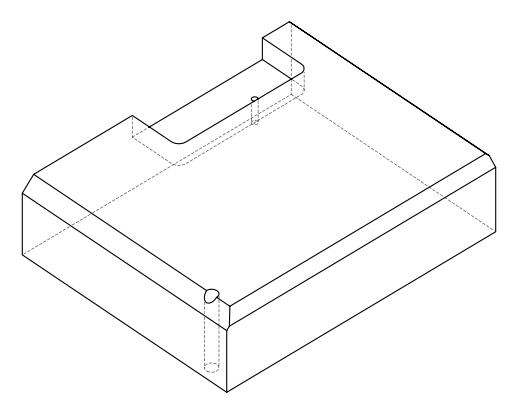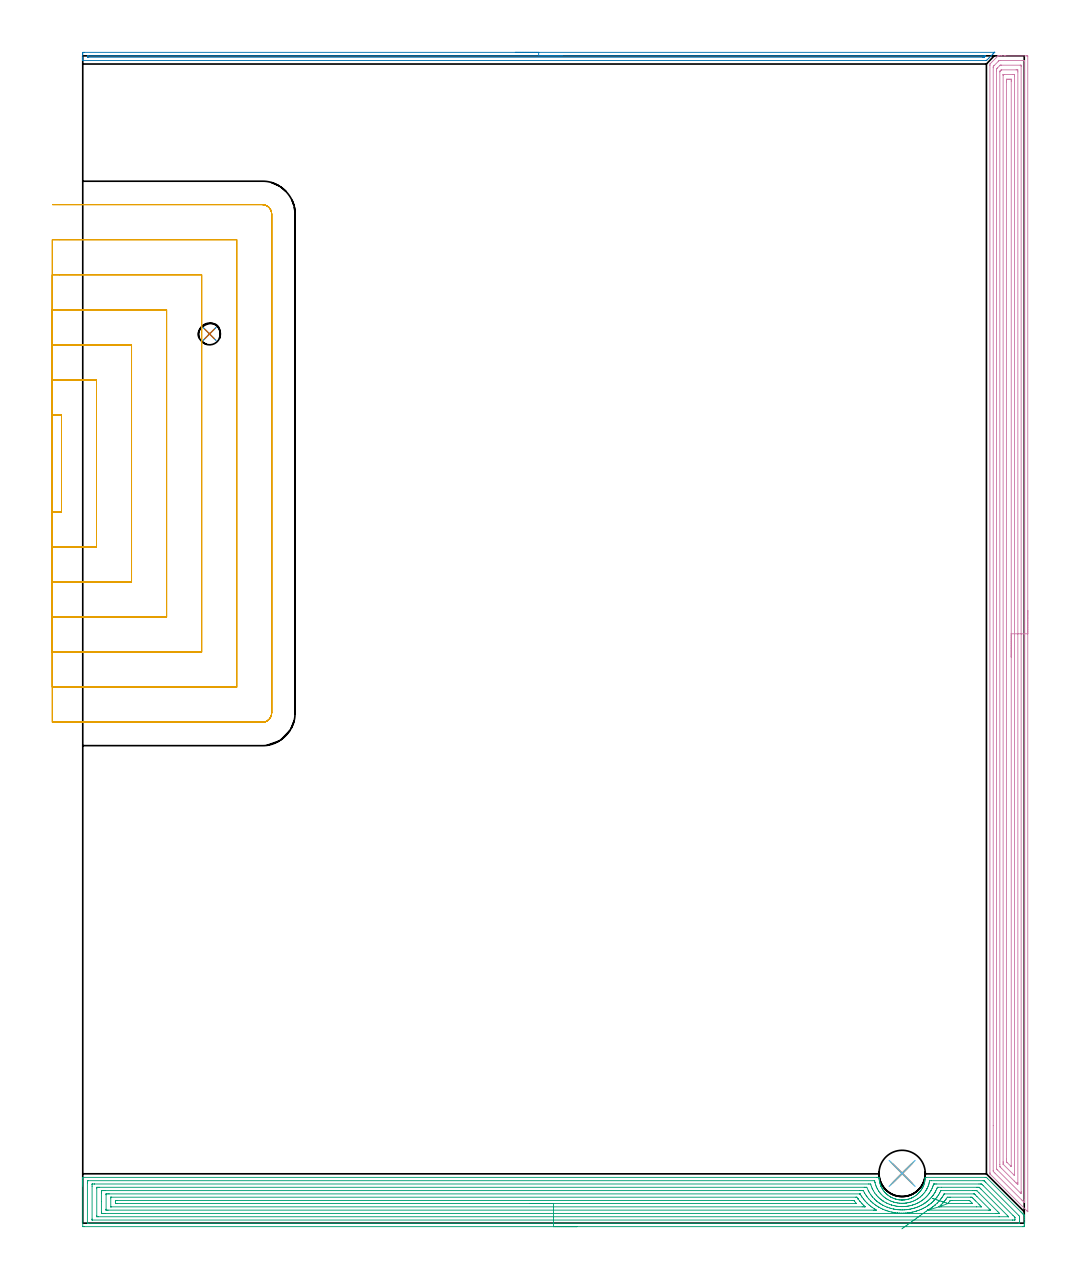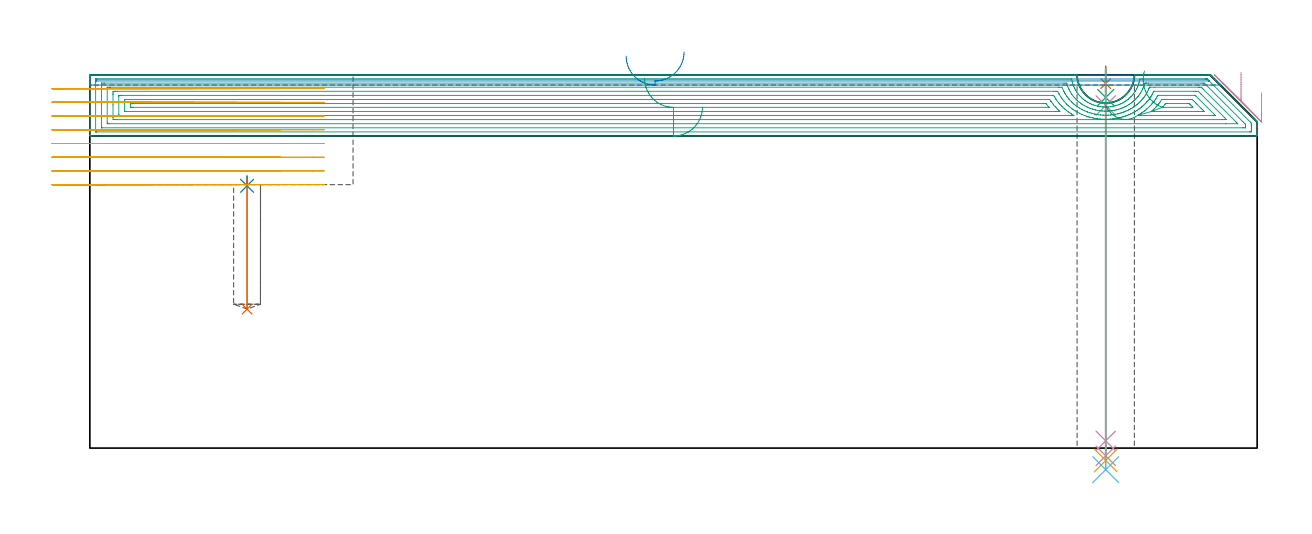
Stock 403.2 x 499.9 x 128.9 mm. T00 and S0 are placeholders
(PLAN: 11 operations, 7 tool changes, 109.3 min)
(1 SPOT_DRILL | STEP1HOLE | NXT0321_9005460120000 | 0.05 min | 187 mm3)
(2 SPOT_DRILL_1 | STEP1POCKET | NXT0321_9005460120000 | 0.04 min | 4154 mm3)
(3 DRILL_BLIND_HOLE_INTO_CENTER | STEP1HOLE | NXT0301_023 | 0.04 min | 100 mm3)
(4 GUN_DRILL_THROUGH_HOLE | STEP1HOLE | UGT0307_001 | 0.57 min | 2348 mm3)
(5 SPADE_DRILL_TO_ENLARGE_THROUGH_HOLE | STEP1HOLE | UGT0306_003 | 0.54 min | 13118 mm3)
(6 DRILL_TO_ENLARGE_THROUGH_HOLE | STEP1HOLE | UGT0301_264 | 0.55 min | 23859 mm3)
(7 DRILL_BLIND_HOLE_INTO_CENTER_1 | STEP1POCKET | NXT0301_064 | 0.19 min | 2867 mm3)
(8 AREA_MILL | FG_CHAMFER_SURFACE | UGT0205_001 | 6.37 min | 2409 mm3)
(9 AREA_MILL_1 | FG_CHAMFER_SURFACE_1 | UGT0205_001 | 25.52 min | 89127 mm3)
(10 AREA_MILL_2 | FG_CHAMFER_SURFACE_2 | UGT0205_001 | 23.67 min | 63514 mm3)
(11 MILL_SLOT | SLOT_PARTIAL_RECTANGULAR | UGT0201_094 | Follow Part, ap 5, ae 75% | 51.71 min | 825359 mm3)
(TOOL NXT0321_9005460120000 | NC Spot Drill, 142deg, 12mm, Carbide, Uncoated | D12 PA142 FL30 Z2)
(TOOL NXT0301_023 | Carbide Drill 5.2mm [860.1-0520-016A1-MM 2214] | D5.2 PA140 FL28 Z2)
(TOOL UGT0307_001 | Gun Drill 5 mm | D5 PA130 FL24 Z1)
(TOOL UGT0306_003 | Spade Drill 12.5mm | D12.5 PA132 FL10 Z2)
(TOOL UGT0301_264 | Twist Drill 19.8 mm | D19.8 PA118 FL140 Z2)
(TOOL NXT0301_064 | Carbide Drill 9.3mm [860.1-0930-028A1-MM 2214] | D9.3 PA140 FL47 Z2)
(TOOL UGT0205_001 | Chamfer Mill 20 x 3 x 45 deg. | D20 FL50 Z2)
(TOOL UGT0201_094 | End mill 20 mm | D20 FL38 Z4)
(OP 1 SPOT_DRILL)
G17 G21 G94 G90
T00 M6
G54
G17 G0 G90 X350.9 Y21.3 S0 M3
G43 Z138.9 H0
G94 G81 G98 Z125.9 F250. R131.9
G80
M5
M2
(OP 2 SPOT_DRILL_1)
G17 G21 G94 G90
T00 M6
G54
G17 G0 G90 X54.3 Y380.8 S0 M3
G43 Z138.9 H0
G94 G81 G98 Z90.6 F250. R94.
G80
M5
M2
(OP 3 DRILL_BLIND_HOLE_INTO_CENTER)
G17 G21 G94 G90
T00 M6
G54
G17 G0 G90 X350.9 Y21.3 S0 M3
G43 Z138.9 H1
G94 G81 G98 Z121.1 F250. R130.9
G80
M5
M2
(OP 4 GUN_DRILL_THROUGH_HOLE)
G17 G21 G94 G90
T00 M6
G54
G17 G0 G90 X350.9 Y21.3 M8
G43 Z138.9 H0
Z126.762
S716 M3
G94 G1 Z118.344 F125. M26
G4 X.084
Z2.5 F250.
G4 X.084
Z-2.666 F125.
G4 X.084
M5
M9
G0 Z126.762
Z138.9
M2
(OP 5 SPADE_DRILL_TO_ENLARGE_THROUGH_HOLE)
G17 G21 G94 G90
T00 M6
G54
G17 G0 G90 X350.9 Y21.3 S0 M3
G43 Z138.9 H0
G94 G73 G98 Z-4.283 F250. Q12.108 R130.9
G80
M5
M2
(OP 6 DRILL_TO_ENLARGE_THROUGH_HOLE)
G17 G21 G94 G90
T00 M6
G54
G17 G0 G90 X350.9 Y21.3 S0 M3
G43 Z138.9 H0
G94 G73 G98 Z-7.449 F250. Q19.478 R130.9
G80
M5
M2
(OP 7 DRILL_BLIND_HOLE_INTO_CENTER_1)
G17 G21 G94 G90
T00 M6
G54
G17 G0 G90 X54.3 Y380.8 S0 M3
G43 Z138.9 H1
G94 G81 G98 Z48. F250. R93.
G80
M5
M2
(OP 8 AREA_MILL)
G17 G21 G94 G90
T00 M6
G54
G17 G0 G90 X185.25 Y501.4 S1061 M3
G43 Z138.9 H0
Z135.4
G94 G1 X185.288 Z134.528 F250.
X185.402 Z133.663
X185.591 Z132.812
X185.853 Z131.98
X186.187 Z131.174
X186.59 Z130.4
X187.058 Z129.664
X187.59 Z128.972
X188.179 Z128.329
X188.822 Z127.74
X189.514 Z127.208
X190.25 Z126.74
X191.024 Z126.337
X191.83 Z126.003
X192.662 Z125.741
X193.514 Z125.552
X194.378 Z125.438
X195.25 Z125.4
X390.484
X390.486 Y501.396 Z125.404
X390.484 Y501.385 Z125.414
X390.071 Y500.97 Z125.828
X389.889 Y500.789 Z126.011
X389.739 Y500.639 Z126.16
X389.631 Y500.53 Z126.268
X389.591 Y500.491 Z126.308
X388.896 Y499.796 Z127.004
X388.751 Y499.65 Z127.147
X388.699 Y499.598 Z127.2
X388.052 Y498.952 Z127.848
X387.872 Y498.77 Z128.026
X387.21 Y498.11 Z128.69
X386.995 Y497.904 Z128.889
X386.764 Y497.9 Z128.9
X0.164
X0.01 Y497.906 Z128.893
X0. Y498.217 Z128.582
Y498.562 Z128.238
Y499.21 Z127.585
Y500.414 Z126.383
X0.005 Y500.97 Z125.824
X0.01 Y501.39 Z125.404
X0.179 Y501.395 Z125.401
X0.611 Y501.4 Z125.4
X195.25
Y499.986 Z126.814
X386.318 Y499.985 Z126.815
X386.425 Y499.984 Z126.816
X386.573 Y499.979 Z126.821
X386.615 Y499.975 Z126.825
X386.607 Y499.964 Z126.836
X386.529 Y499.881 Z126.919
X386.412 Y499.762 Z127.038
X386.318 Y499.667 Z127.133
X386.087 Y499.437 Z127.363
X386.01 Y499.362 Z127.438
X385.981 Y499.337 Z127.463
X385.965 Y499.326 Z127.474
X385.935 Y499.321 Z127.479
X385.765 Y499.317 Z127.483
X385.425 Y499.314 Z127.486
X385.319
X2.29 Y499.315 Z127.485
X2.033 Y499.32 Z127.48
X2.01 Y499.321 Z127.479
X2.005 Y499.341 Z127.459
X2.002 Y499.372 Z127.428
X2.001 Y499.401 Z127.399
Y499.6 Z127.2
X2.01 Y499.928 Z126.872
X2.015 Y499.98 Z126.82
X2.03 Y499.982 Z126.818
X2.076 Y499.984 Z126.816
X2.169 Y499.985 Z126.815
X2.355 Y499.986 Z126.814
X195.25
X196.122 Z126.852
X196.986 Z126.966
X197.838 Z127.155
X198.67 Z127.417
X199.476 Z127.751
X200.25 Z128.154
X200.986 Z128.623
X201.678 Z129.154
X202.321 Z129.743
X202.91 Z130.386
X203.442 Z131.078
X203.91 Z131.814
X204.313 Z132.588
X204.647 Z133.394
X204.909 Z134.226
X205.098 Z135.078
X205.212 Z135.943
X205.25 Z136.814
G0 Z138.9
M5
M2
(OP 9 AREA_MILL_1)
G17 G21 G94 G90
T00 M6
G54
G17 G0 G90 X211.6 Y-1.5 S1061 M3
G43 Z138.9 H0
Z117.8
G94 G1 X211.562 Z116.928 F250.
X211.448 Z116.063
X211.259 Z115.212
X210.997 Z114.38
X210.663 Z113.574
X210.26 Z112.8
X209.792 Z112.064
X209.26 Z111.372
X208.671 Z110.729
X208.028 Z110.14
X207.336 Z109.608
X206.6 Z109.14
X205.826 Z108.737
X205.02 Z108.403
X204.188 Z108.141
X203.337 Z107.952
X202.472 Z107.838
X201.6 Z107.8
X0.617
X0.155 Y-1.495 Z107.803
X0.01 Y-1.492 Z107.806
X0. Y-1.342 Z107.955
Y15.922 Z125.217
Y16.53 Z125.824
Y17.074 Z126.371
Y17.41 Z126.706
Y17.954 Z127.25
Y18.289 Z127.584
Y18.96 Z128.259
Y19.272 Z128.571
X0.001 Y19.604 Z128.894
X0.17 Y19.6 Z128.9
X340.055
X340.948 Y19.594 Z128.894
X340.999 Z128.892
X341.036 Y19.04 Z128.336
X341.081 Y18.593 Z127.89
X341.147 Y18.145 Z127.443
X341.187 Y17.938 Z127.237
X341.233 Y17.698 Z126.998
X341.246 Y17.643 Z126.942
X341.303 Y17.41 Z126.706
X341.334 Y17.279 Z126.578
X341.341 Y17.251 Z126.549
X341.471 Y16.805 Z126.104
X341.616 Y16.381 Z125.68
X341.729 Y16.09 Z125.386
X341.797 Y15.912 Z125.21
X341.842 Y15.817 Z125.115
X341.921 Y15.65 Z124.945
X341.963 Y15.56 Z124.858
X342.009 Y15.462 Z124.761
X342.139 Y15.211 Z124.511
X342.239 Y15.018 Z124.317
X342.447 Y14.657 Z123.956
X342.669 Y14.303 Z123.601
X342.794 Y14.125 Z123.423
X343.033 Y13.809 Z123.108
X343.136 Y13.673 Z122.97
X343.497 Y13.232 Z122.529
X343.562 Y13.16 Z122.457
X343.628 Y13.093 Z122.389
X343.71 Y13.01 Z122.306
X343.784 Y12.933 Z122.232
X343.926 Y12.789 Z122.088
X343.972 Y12.743 Z122.04
X344.224 Y12.503 Z121.801
X344.309 Y12.423 Z121.719
X344.396 Y12.338 Z121.638
X344.454 Y12.288 Z121.588
X344.819 Y12.003 Z121.298
X344.896 Y11.942 Z121.238
X345.347 Y11.609 Z120.909
X345.598 Y11.444 Z120.743
X345.861 Y11.286 Z120.583
X345.916 Y11.253 Z120.55
X346.005 Y11.203 Z120.501
X346.24 Y11.071 Z120.368
X346.684 Y10.851 Z120.15
X347.133 Y10.65 Z119.948
X347.376 Y10.55 Z119.849
X347.699 Y10.437 Z119.736
X348.026 Y10.335 Z119.63
X348.094 Y10.317 Z119.61
X348.431 Y10.223 Z119.519
X348.471 Y10.212 Z119.509
X348.919 Y10.109 Z119.406
X348.988 Y10.097 Z119.393
X349.093 Y10.077 Z119.376
X349.364 Y10.028 Z119.327
X349.535 Y10.006 Z119.303
X349.811 Y9.97 Z119.263
X349.881 Y9.965 Z119.255
X350.258 Y9.929 Z119.228
X350.541 Y9.917 Z119.215
X350.704 Y9.91 Z119.207
X350.741 Z119.205
X350.769 Y9.911 Z119.204
X351.002 Z119.205
X351.14 Y9.91 Z119.209
X351.597 Y9.933 Z119.23
X351.667 Y9.94 Z119.235
X351.793 Y9.951 Z119.249
X352.044 Y9.974 Z119.273
X352.49 Y10.038 Z119.333
X352.561 Y10.051 Z119.346
X352.66 Y10.068 Z119.367
X352.706 Y10.077 Z119.375
X352.888 Y10.111 Z119.41
X352.937 Y10.12 Z119.419
X353.383 Y10.225 Z119.522
X353.454 Y10.245 Z119.542
X353.831 Y10.352 Z119.651
X354.276 Y10.497 Z119.796
X354.424 Y10.55 Z119.85
X354.799 Y10.707 Z120.003
X354.99 Y10.792 Z120.091
X355.169 Y10.873 Z120.171
X355.618 Y11.107 Z120.402
X356.061 Y11.356 Z120.655
X356.203 Y11.444 Z120.743
X356.58 Y11.701 Z121.
X356.954 Y11.975 Z121.272
X357.396 Y12.339 Z121.635
X357.676 Y12.596 Z121.896
X357.804 Y12.716 Z122.012
X357.847 Y12.756 Z122.052
X357.92 Y12.834 Z122.13
X358.085 Y13.01 Z122.305
X358.218 Y13.15 Z122.448
X358.294 Y13.231 Z122.53
X358.516 Y13.495 Z122.793
X358.672 Y13.68 Z122.98
X358.74 Y13.761 Z123.061
X358.881 Y13.956 Z123.256
X359.003 Y14.124 Z123.423
X359.294 Y14.567 Z123.867
X359.468 Y14.857 Z124.157
X359.565 Y15.018 Z124.317
X359.633 Y15.139 Z124.438
X359.645 Y15.164 Z124.463
X359.667 Y15.21 Z124.507
X359.707 Y15.288 Z124.588
X359.799 Y15.475 Z124.774
X359.823 Y15.524 Z124.821
X359.879 Y15.65 Z124.943
X359.999 Y15.913 Z125.209
X360.153 Y16.302 Z125.601
X360.175 Y16.357 Z125.655
X360.233 Y16.53 Z125.827
X360.326 Y16.805 Z126.104
X360.526 Y17.494 Z126.793
X360.57 Y17.699 Z126.998
X360.597 Y17.844 Z127.144
X360.653 Y18.145 Z127.444
X360.719 Y18.593 Z127.891
X360.764 Y19.041 Z128.336
X360.772 Y19.169 Z128.463
X360.784 Y19.347 Z128.641
X360.797 Y19.49 Z128.784
X360.808 Y19.596 Z128.889
X361.047 Y19.6 Z128.9
X386.505
X387.007 Y19.596 Z128.889
X387.463 Y19.137 Z128.436
X401.512 Y5.09 Z114.386
X401.843 Y4.757 Z114.057
X402.067 Y4.533 Z113.833
X402.285 Y4.315 Z113.613
X402.392 Y4.21 Z113.506
X402.492 Y4.109 Z113.408
X402.583 Y4.017 Z113.317
X402.685 Y3.917 Z113.213
X402.781 Y3.82 Z113.119
X402.881 Y3.719 Z113.019
X402.978 Y3.624 Z112.92
X403.07 Y3.531 Z112.83
X403.179 Y3.418 Z112.718
X403.197 Y3.392 Z112.69
X403.199 Y3.33 Z112.629
X403.2 Y3.299 Z112.598
Y3.079 Z112.379
Y2.241 Z111.54
Y1.57 Z110.866
Y0.355 Z109.652
Y-0.19 Z109.105
Y-0.797 Z108.498
X403.196 Y-1.07 Z108.226
X403.19 Y-1.491 Z107.805
X403.015 Y-1.495 Z107.803
X402.583 Y-1.5 Z107.8
X201.6
Y-0.086 Z109.214
X2.403 Z109.215
X2.297 Y-0.085
X2.037 Y-0.08 Z109.22
X2.013 Y-0.079 Z109.221
X2.008 Y-0.061 Z109.239
X2.003 Y-0.029 Z109.271
X2.001 Y0.003 Z109.303
X2. Y16.927 Z126.227
X2.002 Y17.41 Z126.71
X2.006 Y17.801 Z127.101
X2.019 Y18.179 Z127.479
X2.403 Y18.184 Z127.484
X2.509 Y18.185 Z127.485
X338.965
X339.063 Y18.184 Z127.484
X339.111 Y18.181 Z127.481
X339.116 Y18.18 Z127.48
X339.131 Y18.119 Z127.419
X339.279 Y17.41 Z126.71
X339.312 Y17.261 Z126.561
X339.519 Y16.53 Z125.83
X339.691 Y16.008 Z125.308
X339.835 Y15.65 Z124.95
X340.055 Y15.142 Z124.442
X340.245 Y14.77 Z124.07
X340.447 Y14.384 Z123.684
X340.751 Y13.89 Z123.19
X340.948 Y13.587 Z122.887
X341.38 Y13.01 Z122.31
X341.842 Y12.448 Z121.748
X342.15 Y12.13 Z121.43
X342.735 Y11.559 Z120.859
X343.098 Y11.25 Z120.55
X343.628 Y10.843 Z120.143
X343.903 Y10.641 Z119.941
X344.31 Y10.37 Z119.67
X344.521 Y10.24 Z119.54
X344.848 Y10.048 Z119.348
X345.415 Y9.757 Z119.057
X345.524 Y9.705 Z119.005
X345.994 Y9.49 Z118.79
X346.308 Y9.36 Z118.66
X346.527 Y9.274 Z118.574
X347.201 Y9.052 Z118.352
X347.397 Y8.996 Z118.296
X347.978 Y8.84 Z118.14
X348.094 Y8.811 Z118.111
X348.186 Y8.791 Z118.091
X348.263 Y8.776 Z118.076
X348.988 Y8.646 Z117.946
X349.202 Y8.61 Z117.91
X349.881 Y8.539 Z117.839
X349.959 Y8.533 Z117.833
X350.774 Y8.5 Z117.8
X350.888 Y8.498 Z117.798
X351.277 Y8.505 Z117.805
X351.667 Y8.521 Z117.821
X351.752 Y8.527 Z117.827
X352.561 Y8.604 Z117.904
X352.566 Y8.605 Z117.905
X352.603 Y8.61 Z117.91
X353.386 Y8.745 Z118.045
X353.454 Y8.758 Z118.058
X354.054 Y8.899 Z118.199
X354.347 Y8.981 Z118.281
X354.744 Y9.1 Z118.4
X355.241 Y9.265 Z118.565
X355.407 Y9.326 Z118.626
X355.809 Y9.49 Z118.79
X356.134 Y9.638 Z118.938
X356.628 Y9.883 Z119.183
X357.027 Y10.097 Z119.397
X357.202 Y10.197 Z119.497
X357.491 Y10.37 Z119.67
X357.749 Y10.539 Z119.839
X357.92 Y10.656 Z119.956
X358.266 Y10.909 Z120.209
X358.709 Y11.25 Z120.55
X358.766 Y11.296 Z120.596
X358.814 Y11.336 Z120.636
X359.232 Y11.718 Z121.018
X359.66 Y12.13 Z121.43
X359.675 Y12.145 Z121.445
X359.707 Y12.179 Z121.479
X360.099 Y12.623 Z121.923
X360.428 Y13.01 Z122.31
X360.504 Y13.104 Z122.404
X360.6 Y13.232 Z122.532
X361.043 Y13.89 Z123.19
X361.215 Y14.164 Z123.464
X361.493 Y14.623 Z123.923
X361.543 Y14.72 Z124.02
X361.567 Y14.77 Z124.07
X361.823 Y15.325 Z124.625
X361.962 Y15.65 Z124.95
X362.081 Y15.951 Z125.251
X362.283 Y16.53 Z125.83
X362.309 Y16.606 Z125.906
X362.387 Y16.871 Z126.171
X362.501 Y17.297 Z126.597
X362.526 Y17.41 Z126.71
X362.656 Y18.024 Z127.324
X362.697 Y18.179 Z127.479
X363.385 Y18.186 Z127.486
X385.611 Y18.185 Z127.485
X385.718
X385.913 Y18.181 Z127.481
X385.958 Y18.179 Z127.479
X386.089 Y18.053 Z127.353
X386.259 Y17.888 Z127.188
X386.505 Y17.646 Z126.946
X386.741 Y17.41 Z126.71
X400.82 Y3.33 Z112.63
X401.19 Y2.943 Z112.243
X401.196 Y2.45 Z111.75
X401.199 Y2.054 Z111.354
X401.2 Y1.57 Z110.87
Y1.173 Z110.473
X401.198 Y0.69 Z109.99
X401.194 Y0.299 Z109.599
X401.181 Y-0.079 Z109.221
X400.797 Y-0.084 Z109.216
X400.691 Y-0.085 Z109.215
X201.6 Y-0.086 Z109.214
Y1.328 Z110.628
X4.19 Y1.329 Z110.629
X4.108 Y1.331 Z110.631
X4.043 Y1.334 Z110.634
X4.01 Y1.336 Z110.636
X4.008 Y1.384 Z110.684
X4.003 Y1.57 Z110.87
X4. Y1.757 Z111.057
Y15.836 Z125.136
X4.004 Y16.53 Z125.83
X4.007 Y16.71 Z126.01
X4.015 Y16.765 Z126.065
X4.068 Y16.767 Z126.067
X4.19 Y16.769 Z126.069
X4.838 Y16.771 Z126.071
X5.083
X336.482
X337.134 Y16.767 Z126.067
X337.375 Y16.764 Z126.064
X337.462 Y16.53 Z125.83
X337.508 Y16.399 Z125.699
X337.762 Y15.65 Z124.95
X338.009 Y15.026 Z124.326
X338.127 Y14.77 Z124.07
X338.269 Y14.471 Z123.771
X338.581 Y13.89 Z123.19
X339.025 Y13.145 Z122.445
X339.114 Y13.01 Z122.31
X339.162 Y12.941 Z122.241
X339.79 Y12.13 Z121.43
X340.055 Y11.808 Z121.108
X340.581 Y11.25 Z120.55
X340.948 Y10.889 Z120.189
X341.22 Y10.635 Z119.935
X341.532 Y10.37 Z119.67
X341.842 Y10.124 Z119.424
X342.207 Y9.847 Z119.147
X342.702 Y9.49 Z118.79
X342.735 Y9.467 Z118.767
X342.806 Y9.42 Z118.72
X343.628 Y8.933 Z118.233
X344.249 Y8.61 Z117.91
X344.521 Y8.478 Z117.778
X344.774 Y8.361 Z117.661
X345.415 Y8.095 Z117.395
X346.232 Y7.804 Z117.104
X346.308 Y7.78 Z117.08
X346.469 Y7.73 Z117.03
X347.201 Y7.539 Z116.839
X347.459 Y7.476 Z116.776
X348.094 Y7.349 Z116.649
X348.569 Y7.262 Z116.562
X348.988 Y7.209 Z116.509
X349.582 Y7.144 Z116.444
X349.881 Y7.122 Z116.422
X350.527 Y7.094 Z116.394
X350.774 Y7.086 Z116.386
X351.419 Y7.094 Z116.394
X351.667 Y7.107 Z116.407
X352.255 Y7.151 Z116.451
X352.561 Y7.182 Z116.482
X353.058 Y7.24 Z116.54
X353.454 Y7.305 Z116.605
X353.822 Y7.367 Z116.667
X354.347 Y7.479 Z116.779
X354.554 Y7.526 Z116.826
X355.241 Y7.706 Z117.006
X355.259 Y7.711 Z117.011
X355.322 Y7.73 Z117.03
X355.93 Y7.931 Z117.231
X356.134 Y7.999 Z117.299
X356.578 Y8.172 Z117.472
X357.027 Y8.363 Z117.663
X357.199 Y8.441 Z117.741
X357.556 Y8.61 Z117.91
X357.797 Y8.732 Z118.032
X357.92 Y8.797 Z118.097
X358.369 Y9.048 Z118.348
X358.814 Y9.31 Z118.61
X359.088 Y9.49 Z118.79
X359.451 Y9.742 Z119.042
X359.707 Y9.926 Z119.226
X359.959 Y10.122 Z119.422
X360.27 Y10.37 Z119.67
X360.447 Y10.52 Z119.82
X360.6 Y10.655 Z119.955
X360.909 Y10.945 Z120.245
X361.218 Y11.25 Z120.55
X361.493 Y11.535 Z120.835
X361.775 Y11.852 Z121.152
X362.014 Y12.13 Z121.43
X362.18 Y12.333 Z121.633
X362.387 Y12.598 Z121.898
X362.556 Y12.842 Z122.142
X362.669 Y13.01 Z122.31
X362.908 Y13.376 Z122.676
X363.229 Y13.89 Z123.19
X363.248 Y13.921 Z123.221
X363.28 Y13.977 Z123.277
X363.669 Y14.77 Z124.07
X363.823 Y15.115 Z124.415
X364.035 Y15.65 Z124.95
X364.173 Y16.027 Z125.327
X364.294 Y16.411 Z125.711
X364.332 Y16.53 Z125.83
X364.387 Y16.697 Z125.997
X364.419 Y16.765 Z126.065
X364.575 Y16.767 Z126.067
X364.822 Y16.77 Z126.07
X365.066 Y16.771 Z126.071
X365.714
X383.825
X384.476 Y16.768 Z126.068
X384.718 Y16.764 Z126.064
X384.941 Y16.748 Z126.048
X385.165 Y16.53 Z125.83
X385.611 Y16.089 Z125.389
X398.371 Y3.33 Z112.63
X399.01 Y2.689 Z111.989
X399.126 Y2.567 Z111.867
X399.181 Y2.507 Z111.807
X399.19 Y2.45 Z111.75
X399.196 Y2.267 Z111.567
Y1.57 Z110.87
X399.193 Y1.39 Z110.69
X399.185 Y1.335 Z110.635
X399.132 Y1.333 Z110.633
X399.01 Y1.331 Z110.631
X398.362 Y1.329 Z110.629
X398.117 Y1.328 Z110.628
X201.6
Y2.743 Z112.043
X6.572
X6.134 Y2.747 Z112.047
X6.041 Y2.75 Z112.05
X6.01 Y2.754 Z112.054
X6.007 Y2.799 Z112.099
X6.004 Y2.901 Z112.201
X6. Y3.307 Z112.607
Y14.77 Z124.07
X6.005 Y15.198 Z124.498
X6.008 Y15.305 Z124.605
X6.012 Y15.35 Z124.65
X6.075 Y15.352 Z124.652
X6.275 Y15.355 Z124.655
X6.87 Y15.357 Z124.657
X7.166
X334.696
X334.993 Y15.356 Z124.656
X335.589 Y15.352 Z124.652
X335.78 Y15.35 Z124.65
X336.391 Y13.98 Z123.28
X336.437 Y13.89 Z123.19
X336.482 Y13.805 Z123.105
X336.77 Y13.287 Z122.587
X336.939 Y13.01 Z122.31
X337.375 Y12.312 Z121.612
X337.509 Y12.13 Z121.43
X337.903 Y11.61 Z120.91
X338.194 Y11.25 Z120.55
X338.269 Y11.161 Z120.461
X339.013 Y10.37 Z119.67
X339.162 Y10.219 Z119.519
X339.542 Y9.861 Z119.161
X339.96 Y9.49 Z118.79
X340.055 Y9.41 Z118.71
X340.463 Y9.088 Z118.388
X340.948 Y8.733 Z118.033
X341.124 Y8.61 Z117.91
X341.554 Y8.325 Z117.625
X341.842 Y8.151 Z117.451
X342.562 Y7.73 Z117.03
X342.735 Y7.636 Z116.936
X342.936 Y7.532 Z116.832
X343.628 Y7.206 Z116.506
X344.45 Y6.85 Z116.15
X344.521 Y6.823 Z116.123
X344.566 Y6.807 Z116.107
X345.415 Y6.52 Z115.82
X345.896 Y6.376 Z115.676
X346.308 Y6.266 Z115.566
X347.095 Y6.074 Z115.374
X347.201 Y6.052 Z115.352
X347.609 Y5.97 Z115.27
X348.094 Y5.886 Z115.186
X348.196 Y5.87 Z115.17
X348.988 Y5.777 Z115.077
X349.207 Y5.754 Z115.054
X349.881 Y5.705 Z115.005
X350.163 Y5.692 Z114.992
X350.774 Y5.672 Z114.972
X351.073 Y5.676 Z114.976
X351.667 Y5.689 Z114.989
X351.937 Y5.705 Z115.005
X352.561 Y5.753 Z115.053
X352.761 Y5.772 Z115.072
X353.454 Y5.853 Z115.153
X353.559 Y5.867 Z115.167
X354.199 Y5.97 Z115.27
X354.325 Y5.992 Z115.292
X354.347 Y5.997 Z115.297
X355.054 Y6.154 Z115.454
X355.241 Y6.198 Z115.498
X355.759 Y6.339 Z115.639
X356.134 Y6.445 Z115.745
X356.446 Y6.543 Z115.843
X357.027 Y6.732 Z116.032
X357.115 Y6.763 Z116.063
X357.344 Y6.85 Z116.15
X357.75 Y7.018 Z116.318
X357.92 Y7.091 Z116.391
X358.365 Y7.292 Z116.592
X358.814 Y7.508 Z116.808
X358.962 Y7.584 Z116.884
X359.241 Y7.73 Z117.03
X359.539 Y7.895 Z117.195
X359.707 Y7.991 Z117.291
X360.097 Y8.225 Z117.525
X360.6 Y8.551 Z117.851
X360.636 Y8.575 Z117.875
X360.685 Y8.61 Z117.91
X361.15 Y8.948 Z118.248
X361.493 Y9.215 Z118.515
X361.833 Y9.49 Z118.79
X362.127 Y9.746 Z119.046
X362.387 Y9.978 Z119.278
X362.589 Y10.171 Z119.471
X362.79 Y10.37 Z119.67
X363.029 Y10.617 Z119.917
X363.28 Y10.885 Z120.185
X363.597 Y11.25 Z120.55
X363.858 Y11.561 Z120.861
X364.173 Y11.96 Z121.26
X364.244 Y12.06 Z121.36
X364.292 Y12.13 Z121.43
X364.536 Y12.487 Z121.787
X364.869 Y13.01 Z122.31
X364.944 Y13.131 Z122.431
X365.066 Y13.335 Z122.635
X365.259 Y13.7 Z123.
X365.355 Y13.89 Z123.19
X365.628 Y14.443 Z123.743
X365.769 Y14.77 Z124.07
X365.825 Y14.903 Z124.203
X365.96 Y15.236 Z124.536
X366.007 Y15.338 Z124.638
X366.037 Y15.35 Z124.65
X366.108 Y15.353 Z124.653
X366.258 Y15.356 Z124.656
X367.746 Y15.357 Z124.657
X382.932
X383.23 Y15.355 Z124.655
X383.825 Y15.35 Z124.65
X383.902 Y15.337 Z124.637
X383.986 Y15.258 Z124.558
X384.153 Y15.094 Z124.394
X384.481 Y14.77 Z124.07
X384.718 Y14.533 Z123.833
X395.921 Y3.33 Z112.63
X396.33 Y2.919 Z112.219
X396.479 Y2.763 Z112.063
X396.489 Y2.75 Z112.05
X396.484 Y2.749 Z112.049
X396.435 Y2.746 Z112.046
X396.33 Y2.744 Z112.044
X392.408 Y2.743 Z112.043
X201.6
Y4.157 Z113.457
X9.549
X8.708 Y4.159 Z113.459
X8.656 Y4.162 Z113.462
X8.01 Y4.21 Z113.51
X8.002 Y4.855 Z114.155
X8. Y9.256 Z118.556
Y12.776 Z122.076
X8.001 Y13.01 Z122.31
X8.004 Y13.652 Z122.952
X8.01 Y13.89 Z123.19
X8.607 Y13.938 Z123.238
X8.656 Y13.94 Z123.24
X9.495 Y13.943 Z123.243
X9.549
X332.909
X333.751 Y13.94 Z123.24
X333.802 Y13.937 Z123.237
X334.318 Y13.89 Z123.19
X334.696 Y13.149 Z122.449
X334.77 Y13.01 Z122.31
X334.855 Y12.853 Z122.153
X335.304 Y12.13 Z121.43
X335.589 Y11.68 Z120.98
X335.916 Y11.25 Z120.55
X336.482 Y10.521 Z119.821
X336.616 Y10.37 Z119.67
X337.375 Y9.55 Z118.85
X337.436 Y9.49 Z118.79
X337.863 Y9.087 Z118.387
X338.269 Y8.719 Z118.019
X338.399 Y8.61 Z117.91
X339.162 Y8.014 Z117.314
X339.545 Y7.73 Z117.03
X340.055 Y7.381 Z116.681
X340.383 Y7.172 Z116.472
X340.916 Y6.85 Z116.15
X340.948 Y6.831 Z116.131
X340.995 Y6.804 Z116.104
X341.842 Y6.355 Z115.655
X342.641 Y5.97 Z115.27
X342.735 Y5.928 Z115.228
X342.81 Y5.896 Z115.196
X343.628 Y5.564 Z114.864
X344.272 Y5.336 Z114.636
X344.521 Y5.255 Z114.555
X345.047 Y5.09 Z114.39
X345.415 Y4.988 Z114.288
X345.556 Y4.951 Z114.251
X346.308 Y4.774 Z114.074
X346.721 Y4.683 Z113.983
X347.201 Y4.591 Z113.891
X347.816 Y4.485 Z113.785
X348.094 Y4.449 Z113.749
X348.835 Y4.361 Z113.661
X348.988 Y4.347 Z113.647
X349.803 Y4.287 Z113.587
X349.881 Y4.283 Z113.583
X350.731 Y4.253 Z113.553
X350.774
X351.609 Y4.268 Z113.568
X351.667 Y4.27 Z113.57
X352.451 Y4.318 Z113.618
X352.561 Y4.327 Z113.627
X353.264 Y4.397 Z113.697
X353.454 Y4.42 Z113.72
X354.053 Y4.5 Z113.8
X354.347 Y4.548 Z113.848
X354.817 Y4.628 Z113.928
X355.241 Y4.716 Z114.016
X355.552 Y4.783 Z114.083
X356.134 Y4.923 Z114.223
X356.268 Y4.958 Z114.258
X356.754 Y5.09 Z114.39
X356.964 Y5.152 Z114.452
X357.027 Y5.172 Z114.472
X357.634 Y5.372 Z114.672
X357.92 Y5.469 Z114.769
X358.287 Y5.609 Z114.909
X358.814 Y5.818 Z115.118
X358.922 Y5.864 Z115.164
X359.165 Y5.97 Z115.27
X359.533 Y6.141 Z115.441
X359.707 Y6.225 Z115.525
X360.126 Y6.437 Z115.737
X360.6 Y6.686 Z115.986
X360.707 Y6.744 Z116.044
X360.895 Y6.85 Z116.15
X361.268 Y7.072 Z116.372
X361.493 Y7.211 Z116.511
X361.808 Y7.42 Z116.72
X362.268 Y7.73 Z117.03
X362.337 Y7.779 Z117.079
X362.387 Y7.814 Z117.114
X362.841 Y8.162 Z117.462
X363.28 Y8.503 Z117.803
X363.339 Y8.552 Z117.852
X363.407 Y8.61 Z117.91
X363.807 Y8.97 Z118.27
X364.173 Y9.303 Z118.603
X364.269 Y9.396 Z118.696
X364.362 Y9.49 Z118.79
X364.704 Y9.847 Z119.147
X365.066 Y10.233 Z119.533
X365.131 Y10.306 Z119.606
X365.186 Y10.37 Z119.67
X365.535 Y10.788 Z120.088
X365.906 Y11.25 Z120.55
X365.929 Y11.28 Z120.58
X365.96 Y11.321 Z120.621
X366.287 Y11.808 Z121.108
X366.499 Y12.13 Z121.43
X366.636 Y12.343 Z121.643
X366.853 Y12.691 Z121.991
X366.968 Y12.896 Z122.196
X367.029 Y13.01 Z122.31
X367.27 Y13.479 Z122.779
X367.479 Y13.89 Z123.19
X367.497 Y13.919 Z123.219
X367.505 Y13.93 Z123.23
X367.531 Y13.936 Z123.236
X367.638 Y13.941 Z123.241
X367.692 Y13.943 Z123.243
X381.145
X381.986 Y13.941 Z123.241
X382.038 Y13.939 Z123.239
X382.9 Y13.89 Z123.19
X382.932 Y13.865 Z123.165
X383.792 Y13.01 Z122.31
X391.864 Y4.937 Z114.237
X392.58 Y4.21 Z113.51
X391.914 Y4.161 Z113.461
X391.864 Y4.159 Z113.459
X391.025 Y4.157 Z113.457
X201.6
Y5.571 Z114.871
X10.847
X10.443 Y5.573 Z114.873
X10.038 Y5.577 Z114.877
X10.018 Y5.578 Z114.878
X10.01 Y5.588 Z114.888
X10.006 Y5.631 Z114.931
X10.002 Y5.709 Z115.009
X10. Y5.825 Z115.125
Y5.97 Z115.27
X10.001 Y12.13 Z121.43
X10.002 Y12.348 Z121.648
X10.006 Y12.457 Z121.757
X10.01 Y12.51 Z121.81
X10.018 Y12.522 Z121.822
X10.042 Y12.524 Z121.824
X10.443 Y12.527 Z121.827
X10.931 Y12.529 Z121.829
X11.336
X332.707 Y12.528 Z121.828
X332.808 Y12.527 Z121.827
X332.857 Y12.524 Z121.824
X332.877 Y12.522 Z121.822
X332.909 Y12.484 Z121.784
X333.122 Y12.13 Z121.43
X333.428 Y11.618 Z120.918
X333.665 Y11.25 Z120.55
X333.802 Y11.042 Z120.342
X334.317 Y10.37 Z119.67
X334.696 Y9.888 Z119.188
X335.041 Y9.49 Z118.79
X335.589 Y8.903 Z118.203
X335.878 Y8.61 Z117.91
X336.482 Y8.042 Z117.342
X336.834 Y7.73 Z117.03
X337.375 Y7.302 Z116.602
X337.967 Y6.85 Z116.15
X338.269 Y6.636 Z115.936
X338.966 Y6.163 Z115.463
X339.162 Y6.044 Z115.344
X339.285 Y5.97 Z115.27
X339.944 Y5.578 Z114.878
X339.564 Y5.574 Z114.874
X339.162 Y5.572 Z114.872
X338.674 Y5.571 Z114.871
X201.6
Y6.985 Z116.285
X12.229 Y6.986 Z116.286
X12.09 Y6.987 Z116.287
X12.037 Y6.99 Z116.29
X12.015 Y6.992 Z116.292
X12.01 Y7.001 Z116.301
X12.005 Y7.019 Z116.319
X12.001 Y7.075 Z116.375
Y10.821 Z120.121
X12.004 Y10.972 Z120.272
X12.01 Y11.091 Z120.391
X12.014 Y11.109 Z120.409
X12.018 Y11.111 Z120.411
X12.04 Y11.113 Z120.413
X12.229 Y11.114 Z120.414
X12.366 Y11.115 Z120.415
X331.123 Y11.114 Z120.414
X331.261
X331.448 Y11.11 Z120.41
X331.537 Y11.108 Z120.408
X331.966 Y10.469 Z119.769
X332.016 Y10.394 Z119.694
X332.034 Y10.37 Z119.67
X332.085 Y10.302 Z119.602
X332.716 Y9.49 Z118.79
X332.909 Y9.248 Z118.548
X333.466 Y8.61 Z117.91
X333.802 Y8.249 Z117.549
X334.311 Y7.73 Z117.03
X334.696 Y7.359 Z116.659
X335.02 Y7.048 Z116.348
X335.066 Y6.992 Z116.292
X334.954 Y6.99 Z116.29
X334.696 Y6.986 Z116.286
X334.558
X333.802 Y6.985 Z116.285
X201.6
Y8.399 Z117.699
X14.909 Y8.4 Z117.7
X14.225 Y8.404 Z117.704
X14.016 Y8.407 Z117.707
X14.001 Y8.61 Z117.91
Y8.625 Z117.925
Y9.49 Z118.79
Y9.505 Z118.805
X14.016 Y9.693 Z118.993
X14.697 Y9.699 Z118.999
X14.909 Y9.7 Z119.
X329.336
X330.018 Y9.698 Z118.998
X330.229 Y9.695 Z118.995
X330.255 Y9.694 Z118.994
X330.283 Y9.67 Z118.97
X330.341 Y9.602 Z118.902
X330.431 Y9.49 Z118.79
X331.083 Y8.649 Z117.949
X331.256 Y8.429 Z117.729
X331.273 Y8.405 Z117.705
X331.272 Y8.404 Z117.704
X331.257 Y8.401 Z117.701
X331.238 Y8.4 Z117.7
X331.123
X201.6 Y8.399 Z117.699
X200.728 Z117.738
X199.864 Z117.851
X199.012 Z118.04
X198.18 Z118.303
X197.374 Z118.636
X196.6 Z119.039
X195.864 Z119.508
X195.172 Z120.039
X194.529 Z120.628
X193.94 Z121.272
X193.409 Z121.964
X192.94 Z122.699
X192.537 Z123.473
X192.203 Z124.279
X191.941 Z125.111
X191.752 Z125.963
X191.638 Z126.828
X191.6 Z127.699
G0 Z138.9
X350.778 Y-2.435
Z118.454
G1 X351.162 Y-2.158 Z117.721
X351.596 Y-1.844 Z117.033
X352.077 Y-1.496 Z116.393
X352.601 Y-1.118 Z115.808
X353.165 Y-0.71 Z115.281
X353.763 Y-0.278 Z114.817
X354.393 Y0.177 Z114.419
X355.048 Y0.65 Z114.09
X355.723 Y1.139 Z113.833
X356.414 Y1.638 Z113.65
X357.116 Y2.145 Z113.541
X357.823 Y2.656 Z113.509
X358.529 Y3.166 Z113.552
X359.229 Y3.673 Z113.672
X359.919 Y4.171 Z113.866
X360.592 Y4.657 Z114.133
X361.243 Y5.128 Z114.472
X361.868 Y5.58 Z114.88
X361.881 Y5.589 Z114.889
X361.964 Y5.64 Z114.94
X362.387 Y5.885 Z115.185
X362.441 Y5.917 Z115.217
X362.529 Y5.97 Z115.27
X362.984 Y6.262 Z115.562
X363.28 Y6.456 Z115.756
X363.515 Y6.618 Z115.918
X363.845 Y6.85 Z116.15
X364.033 Y6.988 Z116.288
X364.173 Y7.094 Z116.394
X364.532 Y7.377 Z116.677
X364.973 Y7.73 Z117.03
X365.023 Y7.772 Z117.072
X365.066 Y7.81 Z117.11
X365.948 Y8.622 Z117.922
X365.96 Y8.633 Z117.933
X366.38 Y9.076 Z118.376
X366.765 Y9.49 Z118.79
X366.853 Y9.587 Z118.887
X367.212 Y10.016 Z119.316
X367.5 Y10.37 Z119.67
X367.607 Y10.507 Z119.807
X367.746 Y10.69 Z119.99
X367.975 Y11.024 Z120.324
X368.127 Y11.25 Z120.55
X368.327 Y11.558 Z120.858
X368.639 Y12.046 Z121.346
X368.671 Y12.098 Z121.398
X368.69 Y12.13 Z121.43
X368.877 Y12.453 Z121.753
X368.914 Y12.512 Z121.812
X368.922 Y12.522 Z121.822
X368.944 Y12.525 Z121.825
X368.993 Y12.527 Z121.827
X369.128 Y12.528 Z121.828
X381.634
X381.734 Y12.527 Z121.827
X381.784 Y12.525 Z121.825
X381.806 Y12.522 Z121.822
X381.841 Y12.499 Z121.799
X382.038 Y12.311 Z121.611
X382.222 Y12.13 Z121.43
X382.932 Y11.421 Z120.721
X388.47 Y5.881 Z115.181
X388.636 Y5.71 Z115.01
X388.74 Y5.601 Z114.901
X388.757 Y5.575 Z114.875
X388.752
X388.694 Y5.573 Z114.873
X388.291 Y5.571 Z114.871
X387.803
X362.387
X361.896 Y5.574 Z114.874
X361.868 Y5.58 Z114.88
X366.719 Y6.992 Z116.292
X366.754 Y7.028 Z116.328
X366.853 Y7.125 Z116.425
X367.168 Y7.42 Z116.72
X367.498 Y7.73 Z117.03
X367.623 Y7.852 Z117.152
X367.746 Y7.976 Z117.276
X368.057 Y8.304 Z117.604
X368.343 Y8.61 Z117.91
X368.483 Y8.764 Z118.064
X368.639 Y8.942 Z118.242
X368.891 Y9.242 Z118.542
X369.093 Y9.49 Z118.79
X369.286 Y9.733 Z119.033
X369.533 Y10.054 Z119.354
X369.663 Y10.241 Z119.541
X369.751 Y10.37 Z119.67
X370.245 Y11.101 Z120.401
X370.426 Y11.108 Z120.408
X370.566 Y11.112 Z120.412
X371.319 Y11.114 Z120.414
X371.456 Y11.115 Z120.415
X380.252 Y11.114 Z120.414
X380.391 Y11.113 Z120.413
X380.762 Y11.108 Z120.408
X381.145 Y10.748 Z120.048
X381.53 Y10.37 Z119.67
X382.038 Y9.864 Z119.164
X382.413 Y9.49 Z118.79
X383.825 Y8.078 Z117.378
X384.172 Y7.73 Z117.03
X384.718 Y7.181 Z116.481
X384.845 Y7.046 Z116.346
X384.89 Y6.992 Z116.292
X384.718 Y6.988 Z116.288
X384.579 Y6.987 Z116.287
X382.794 Y6.985 Z116.285
X367.609
X367.16 Y6.987 Z116.287
X366.719 Y6.992 Z116.292
X370.543 Y8.418 Z117.718
X370.575 Y8.463 Z117.763
X370.689 Y8.61 Z117.91
X371.319 Y9.415 Z118.715
X371.374 Y9.49 Z118.79
X371.502 Y9.663 Z118.963
X371.534 Y9.694 Z118.994
X371.643 Y9.697 Z118.997
X371.785 Y9.699 Z118.999
X371.999 Y9.7 Z119.
X372.212
X379.359
X379.572 Y9.698 Z118.998
X379.714 Y9.693 Z118.993
X379.753 Y9.689 Z118.989
X379.772 Y9.674 Z118.974
X379.812 Y9.639 Z118.939
X379.963 Y9.49 Z118.79
X380.252 Y9.201 Z118.501
X380.837 Y8.61 Z117.91
X381.019 Y8.423 Z117.723
X380.679 Y8.407 Z117.707
X380.463 Y8.402 Z117.702
X380.252 Y8.4 Z117.7
X370.639
X370.598 Y8.402 Z117.702
X370.585 Y8.404 Z117.704
X370.543 Y8.418 Z117.718
X369.762 Y8.672 Z118.012
X369.008 Y8.918 Z118.377
X368.288 Y9.152 Z118.809
X367.606 Y9.374 Z119.306
X366.968 Y9.582 Z119.863
X366.378 Y9.774 Z120.477
X365.842 Y9.949 Z121.142
X365.363 Y10.105 Z121.855
X364.944 Y10.242 Z122.608
X364.59 Y10.357 Z123.397
X364.303 Y10.451 Z124.215
X364.084 Y10.522 Z125.056
X363.936 Y10.57 Z125.915
X363.859 Y10.595 Z126.783
X363.855 Y10.597 Z127.656
X363.923 Y10.574 Z128.525
X364.063 Y10.529 Z129.385
X364.274 Y10.46 Z130.229
G0 Z138.9
M5
M2
(OP 10 AREA_MILL_2)
G17 G21 G94 G90
T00 M6
G54
G17 G0 G90 X404.7 Y262.4 S1061 M3
G43 Z138.9 H0
Z122.7
G94 G1 Y262.362 Z121.828 F250.
Y262.248 Z120.964
Y262.059 Z120.112
Y261.797 Z119.28
Y261.463 Z118.474
Y261.06 Z117.7
Y260.592 Z116.964
Y260.06 Z116.272
Y259.471 Z115.629
Y258.828 Z115.04
Y258.136 Z114.509
Y257.4 Z114.04
Y256.626 Z113.637
Y255.82 Z113.303
Y254.988 Z113.041
Y254.136 Z112.852
Y253.272 Z112.738
Y252.4 Z112.7
Y5.144
X404.696 Y4.917 Z112.702
X404.694 Y4.914 Z112.703
X404.683 Y4.917 Z112.716
X404.337 Y5.263 Z113.063
X404.151 Y5.447 Z113.245
X388.605 Y20.995 Z128.795
X388.535 Y21.067 Z128.865
X388.507 Y21.1 Z128.893
X388.5 Y21.584 Z128.9
Y495.717
X388.502 Y496.395 Z128.888
X388.591 Y496.492 Z128.806
X391.873 Y499.775 Z125.524
X391.949 Y499.853 Z125.443
X391.997 Y499.89 Z125.393
X392.041 Y499.899 Z125.35
X392.429 Y499.9 Z124.97
X392.833 Z124.567
X393.491 Z123.905
X394.708 Z122.689
X395.267 Z122.127
X404.151 Z113.246
X404.433 Y499.898 Z112.964
X404.692 Y499.89 Z112.706
X404.699 Y499.63 Z112.699
X404.7 Y252.4 Z112.7
X403.286 Z114.114
Y9.976
X403.285 Y9.083 Z114.115
X403.284 Y9.062 Z114.116
X403.263 Y8.799 Z114.137
X402.97 Y9.083 Z114.43
X402.375 Y9.676 Z115.025
X402.073 Y9.976 Z115.327
X390.825 Y21.225 Z126.575
X390.468 Y21.584 Z126.932
X389.937 Y22.125 Z127.463
X389.916 Y22.477 Z127.484
X389.915 Y22.499 Z127.485
X389.914 Y41.751 Z127.486
X389.915 Y494.824 Z127.485
Y494.846
X389.937 Y495.375 Z127.463
X390.104 Y495.549 Z127.296
X390.267 Y495.717 Z127.133
X392.052 Y497.502 Z125.348
X392.331 Y497.775 Z125.069
X392.423 Y497.862 Z124.977
X392.456 Y497.89 Z124.944
X392.504 Y497.893 Z124.896
X392.602 Y497.896 Z124.798
X393.095 Y497.9 Z124.305
X402.375 Y497.899 Z115.025
X402.87 Y497.897 Z114.53
X403.263 Y497.89 Z114.137
X403.284 Y497.502 Z114.116
X403.285 Y497.48 Z114.115
X403.286 Y252.4 Z114.114
X401.872 Z115.528
X401.871 Y13.548 Z115.529
X401.87 Y13.162 Z115.53
X401.867 Y12.655 Z115.533
X401.866 Y12.648 Z115.534
X401.85 Y12.655 Z115.55
X401.486 Y13.014 Z115.914
X391.714 Y22.786 Z125.686
X391.424 Y23.08 Z125.976
X391.352 Y23.155 Z126.048
X391.337 Y23.174 Z126.063
X391.334 Y23.195 Z126.066
X391.331 Y23.241 Z126.069
X391.329 Y23.37 Z126.071
Y493.424
X391.332 Y493.931 Z126.068
X391.334 Y494.312 Z126.066
X391.714 Y494.712 Z125.686
X391.768 Y494.769 Z125.632
X392.717 Y495.717 Z124.683
X392.875 Y495.864 Z124.525
X392.909 Y495.89 Z124.491
X393.004 Y495.894 Z124.396
X393.126 Y495.898 Z124.274
X393.308 Y495.9 Z124.092
X393.491 Z123.909
X401.486 Y495.899 Z115.914
X401.669 Y495.895 Z115.731
X401.79 Y495.89 Z115.61
X401.865 Y495.883 Z115.535
X401.867 Y495.845 Z115.533
X401.869 Y495.717 Z115.531
X401.871 Y495.33 Z115.529
X401.872 Y252.4 Z115.528
X400.457 Z116.943
Y17.261
X400.456 Y17.12 Z116.944
X400.45 Y16.521 Z116.95
X399.831 Y17.12 Z117.569
X399.709 Y17.24 Z117.691
X398.936 Y18.012 Z118.464
X393.491 Y23.458 Z123.909
X393.09 Y23.861 Z124.31
X392.89 Y24.065 Z124.51
X392.791 Y24.169 Z124.609
X392.75 Y24.218 Z124.65
X392.743 Y25.156 Z124.657
Y493.038
X392.745 Y493.226 Z124.655
X392.748 Y493.271 Z124.652
X392.751 Y493.29 Z124.649
X392.764 Y493.308 Z124.636
X392.823 Y493.371 Z124.577
X392.99 Y493.541 Z124.41
X393.158 Y493.706 Z124.242
X393.293 Y493.836 Z124.107
X393.335 Y493.875 Z124.065
X393.384 Y493.89 Z124.016
X393.491 Y493.898 Z123.909
X393.522 Y493.899 Z123.878
X399.74 Y493.9 Z117.66
X400.149 Y493.897 Z117.251
X400.354 Y493.893 Z117.046
X400.449 Y493.89 Z116.951
X400.457 Y493.038 Z116.943
Y252.4
X399.043 Z118.357
Y20.691
X399.041 Y20.47 Z118.359
X399.039 Y20.395 Z118.361
X399.038 Y20.381 Z118.362
X399.012 Y20.398 Z118.388
X398.936 Y20.468 Z118.464
X398.821 Y20.578 Z118.579
X394.244 Y25.156 Z123.156
X394.199 Y25.206 Z123.201
X394.166 Y25.244 Z123.234
X394.164 Y25.269 Z123.236
X394.16 Y25.376 Z123.24
X394.157 Y26.049 Z123.243
Y26.272
Y491.475
X394.159 Y491.699 Z123.241
X394.162 Y491.847 Z123.238
X394.164 Y491.891 Z123.236
X394.178 Y491.893 Z123.222
X394.218 Y491.896 Z123.182
X394.379 Y491.899 Z123.021
X394.623 Y491.9 Z122.777
X398.177 Y491.899 Z119.223
X398.821 Y491.893 Z118.579
X399.029 Y491.89 Z118.371
X399.038 Y491.475 Z118.362
X399.041 Y491.252 Z118.359
X399.043 Y491.029 Z118.357
Y252.4
X397.629 Z119.771
Y24.568
X397.627 Y24.263 Z119.773
X397.626 Y24.234 Z119.774
X397.624 Y24.231 Z119.776
X397.621 Y24.232 Z119.779
X397.586 Y24.263 Z119.814
X395.8 Y26.049 Z121.6
X395.681 Y26.173 Z121.719
X395.589 Y26.27 Z121.811
X395.578 Y26.344 Z121.822
X395.574 Y26.633 Z121.826
X395.572 Y26.942 Z121.828
X395.571 Y27.529 Z121.829
Y488.573
X395.572 Y489.16 Z121.828
X395.574 Y489.466 Z121.826
X395.578 Y489.759 Z121.822
X395.587 Y489.89 Z121.813
X395.728 Y489.896 Z121.672
X396.156 Y489.899 Z121.244
X396.613 Y489.9 Z120.787
X397.044 Y489.899 Z120.356
X397.505 Y489.896 Z119.895
X397.608 Y489.89 Z119.792
X397.622 Y489.881 Z119.778
X397.624 Y489.848 Z119.776
X397.627 Y489.773 Z119.773
X397.628 Y489.466 Z119.772
X397.629 Y488.879 Z119.771
Y252.4
Y251.528 Z119.809
Y250.663 Z119.923
Y249.812 Z120.112
Y248.98 Z120.374
Y248.174 Z120.708
Y247.4 Z121.111
Y246.664 Z121.58
Y245.972 Z122.111
Y245.329 Z122.7
Y244.74 Z123.343
Y244.208 Z124.035
Y243.74 Z124.771
Y243.337 Z125.545
Y243.003 Z126.351
Y242.741 Z127.183
Y242.552 Z128.035
Y242.438 Z128.9
Y242.4 Z129.771
G0 Z138.9
M5
M2
(OP 11 MILL_SLOT)
G17 G21 G94 G90
T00 M6
G54
G17 G0 G90 X-13. Y304.5 S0 M3
G43 Z138.901 H0
Z124.164
G94 G1 X-10. F250.
X-9.1 F500.
Y346.2
X-10.
X-13. F250.
Y289.5
X-10.
X5.9 F500.
Y361.2
X-10.
X-13. F250.
Y274.5
X-10.
X20.9 F500.
Y376.2
X-10.
X-13. F250.
Y259.5
X-10.
X35.9 F500.
Y391.2
X-10.
X-13. F250.
Y244.5
X-10.
X50.9 F500.
Y406.2
X-10.
X-13. F250.
Y229.5
X-10.
X65.9 F500.
Y421.2
X-10.
X-13. F250.
Y214.5
X-10.
X76.9 F500.
G3 X80.9 Y218.5 R4.
G1 Y432.2
G3 X76.9 Y436.2 R4.
G1 X-10.
X-13. F250.
G0 Y304.5 Z119.426
G1 X-10.
X-9.1 F500.
Y346.2
X-10.
X-13. F250.
Y289.5
X-10.
X5.9 F500.
Y361.2
X-10.
X-13. F250.
Y274.5
X-10.
X20.9 F500.
Y376.2
X-10.
X-13. F250.
Y259.5
X-10.
X35.9 F500.
Y391.2
X-10.
X-13. F250.
Y244.5
X-10.
X50.9 F500.
Y406.2
X-10.
X-13. F250.
Y229.5
X-10.
X65.9 F500.
Y421.2
X-10.
X-13. F250.
Y214.5
X-10.
X76.9 F500.
G3 X80.9 Y218.5 R4.
G1 Y432.2
G3 X76.9 Y436.2 R4.
G1 X-10.
X-13. F250.
G0 Y304.5 Z114.688
G1 X-10.
X-9.1 F500.
Y346.2
X-10.
X-13. F250.
Y289.5
X-10.
X5.9 F500.
Y361.2
X-10.
X-13. F250.
Y274.5
X-10.
X20.9 F500.
Y376.2
X-10.
X-13. F250.
Y259.5
X-10.
X35.9 F500.
Y391.2
X-10.
X-13. F250.
Y244.5
X-10.
X50.9 F500.
Y406.2
X-10.
X-13. F250.
Y229.5
X-10.
X65.9 F500.
Y421.2
X-10.
X-13. F250.
Y214.5
X-10.
X76.9 F500.
G3 X80.9 Y218.5 R4.
G1 Y432.2
G3 X76.9 Y436.2 R4.
G1 X-10.
X-13. F250.
G0 Y304.5 Z109.951
G1 X-10.
X-9.1 F500.
Y346.2
X-10.
X-13. F250.
Y289.5
X-10.
X5.9 F500.
Y361.2
X-10.
X-13. F250.
Y274.5
X-10.
X20.9 F500.
Y376.2
X-10.
X-13. F250.
Y259.5
X-10.
X35.9 F500.
Y391.2
X-10.
X-13. F250.
Y244.5
X-10.
X50.9 F500.
Y406.2
X-10.
X-13. F250.
Y229.5
X-10.
X65.9 F500.
Y421.2
X-10.
X-13. F250.
Y214.5
X-10.
X76.9 F500.
G3 X80.9 Y218.5 R4.
G1 Y432.2
G3 X76.9 Y436.2 R4.
G1 X-10.
X-13. F250.
G0 Y304.5 Z105.213
G1 X-10.
X-9.1 F500.
Y346.2
X-10.
X-13. F250.
Y289.5
X-10.
X5.9 F500.
Y361.2
X-10.
X-13. F250.
Y274.5
X-10.
X20.9 F500.
Y376.2
X-10.
X-13. F250.
Y259.5
X-10.
X35.9 F500.
Y391.2
X-10.
X-13. F250.
Y244.5
X-10.
X50.9 F500.
Y406.2
X-10.
X-13. F250.
Y229.5
X-10.
X65.9 F500.
Y421.2
X-10.
X-13. F250.
Y214.5
X-10.
X76.9 F500.
G3 X80.9 Y218.5 R4.
G1 Y432.2
G3 X76.9 Y436.2 R4.
G1 X-10.
X-13. F250.
G0 Y304.5 Z100.475
G1 X-10.
X-9.1 F500.
Y346.2
X-10.
X-13. F250.
Y289.5
X-10.
X5.9 F500.
Y361.2
X-10.
X-13. F250.
Y274.5
X-10.
X20.9 F500.
Y376.2
X-10.
X-13. F250.
Y259.5
X-10.
X35.9 F500.
Y391.2
X-10.
X-13. F250.
Y244.5
X-10.
X50.9 F500.
Y406.2
X-10.
X-13. F250.
Y229.5
X-10.
X65.9 F500.
Y421.2
X-10.
X-13. F250.
Y214.5
X-10.
X76.9 F500.
G3 X80.9 Y218.5 R4.
G1 Y432.2
G3 X76.9 Y436.2 R4.
G1 X-10.
X-13. F250.
G0 Y304.5 Z95.738
G1 X-10.
X-9.1 F500.
Y346.2
X-10.
X-13. F250.
Y289.5
X-10.
X5.9 F500.
Y361.2
X-10.
X-13. F250.
Y274.5
X-10.
X20.9 F500.
Y376.2
X-10.
X-13. F250.
Y259.5
X-10.
X35.9 F500.
Y391.2
X-10.
X-13. F250.
Y244.5
X-10.
X50.9 F500.
Y406.2
X-10.
X-13. F250.
Y229.5
X-10.
X65.9 F500.
Y421.2
X-10.
X-13. F250.
Y214.5
X-10.
X76.9 F500.
G3 X80.9 Y218.5 R4.
G1 Y432.2
G3 X76.9 Y436.2 R4.
G1 X-10.
X-13. F250.
G0 Y304.5 Z91.
G1 X-10.
X-9.1 F500.
Y346.2
X-10.
X-13. F250.
Y289.5
X-10.
X5.9 F500.
Y361.2
X-10.
X-13. F250.
Y274.5
X-10.
X20.9 F500.
Y376.2
X-10.
X-13. F250.
Y259.5
X-10.
X35.9 F500.
Y391.2
X-10.
X-13. F250.
Y244.5
X-10.
X50.9 F500.
Y406.2
X-10.
X-13. F250.
Y229.5
X-10.
X65.9 F500.
Y421.2
X-10.
X-13. F250.
Y214.5
X-10.
X76.9 F500.
G3 X80.9 Y218.5 R4.
G1 Y432.2
G3 X76.9 Y436.2 R4.
G1 X-10.
X-13. F250.
G0 Z138.901
M5
M2
